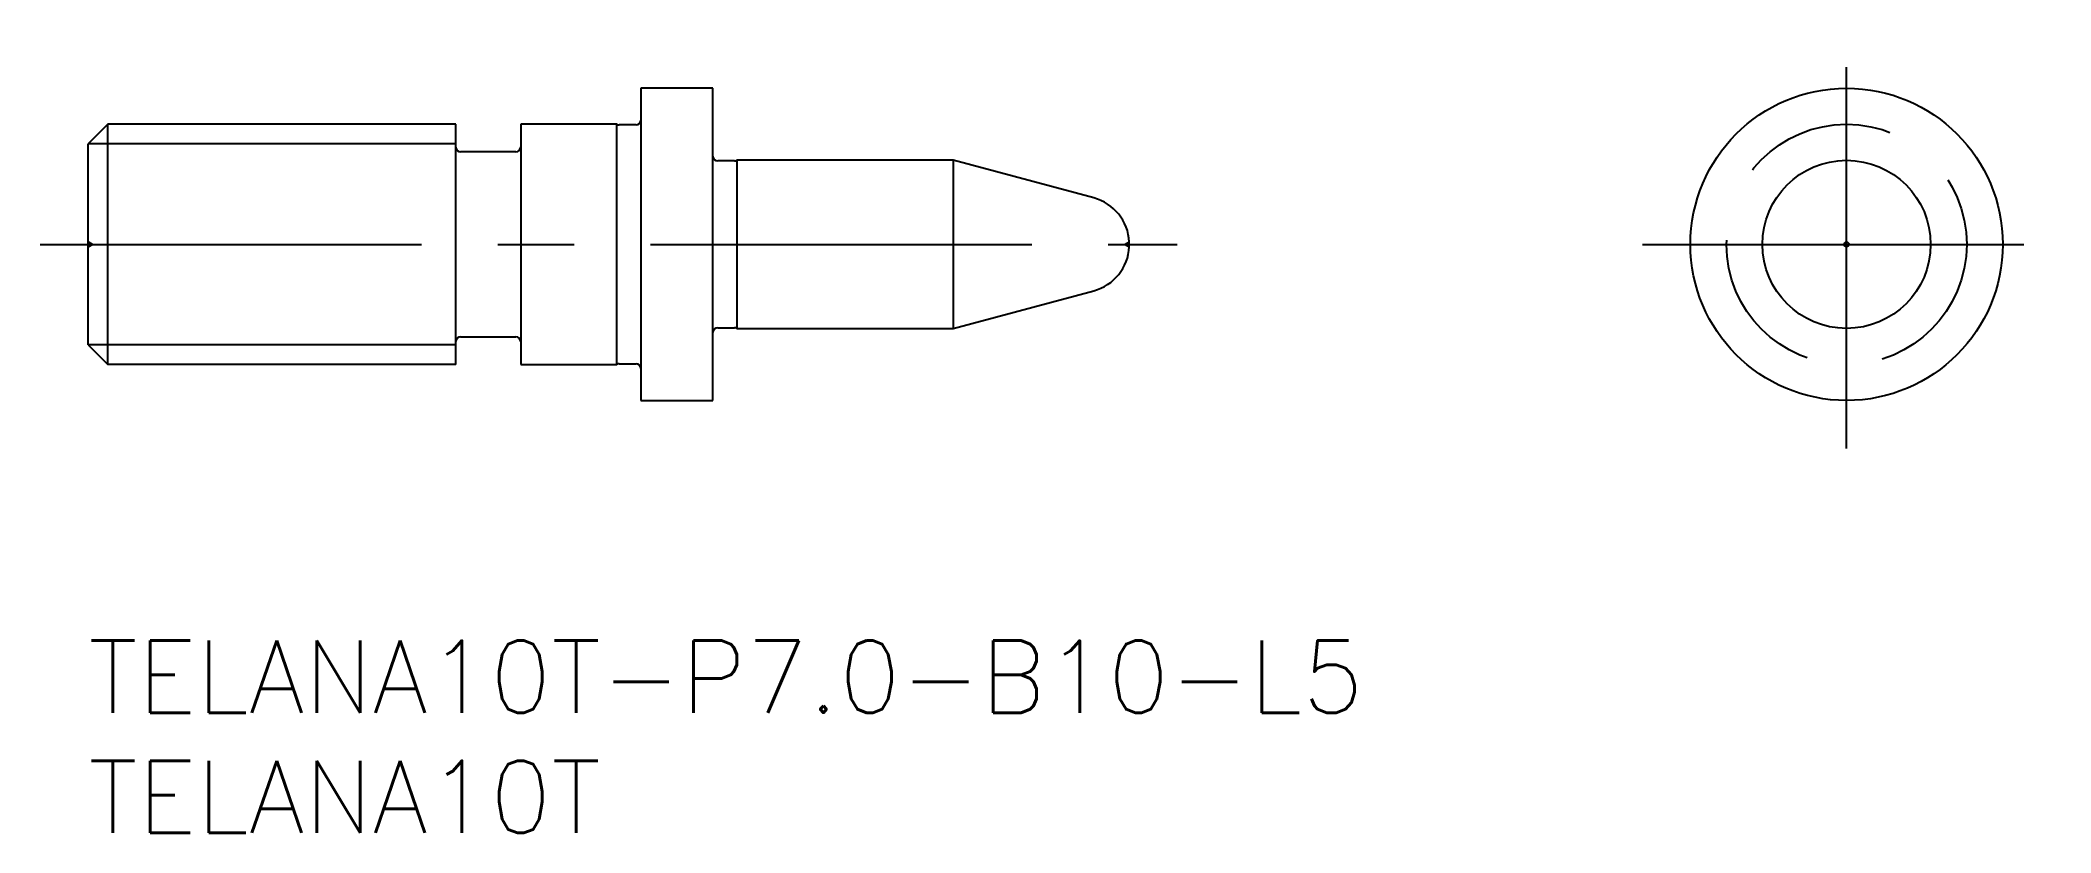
# Model space of a CAD drawing. Extents: x -2 to 81.7, y -8 to 25.
import ezdxf

# ---------------------------------------------------------------- set-up
doc = ezdxf.new("R2010")
doc.units = 0
doc.header["$LTSCALE"] = 0.5
doc.linetypes.add('CENTER', pattern=[50.8, 31.75, -6.35, 6.35, -6.35])
doc.linetypes.add('DASHED', pattern=[19.05, 12.7, -6.35])
for name, color, linetype in [('MSM_CENTER', 1, 'CENTER'), ('MSM_CONTINUOUS', 7, 'CONTINUOUS'), ('MSM_DASHED', 4, 'DASHED'), ('MSM_NARROW', 5, 'CONTINUOUS'), ('MSM_PART_NUMBER', 7, 'CONTINUOUS')]:
    doc.layers.add(name, color=color, linetype=linetype)
doc.styles.get("Standard").update_dxf_attribs({"font": 'txt.shx', "height": 0.5, "bigfont": 'bigfont.shx'})

# ---------------------------------------------------------------- blocks, each defined once
blk = doc.blocks.new('*U19')
at = {"layer": 'MSM_PART_NUMBER'}
blk.add_text('TELANA10T-P7.0-B10-L5', height=3, dxfattribs=at).set_placement((0, -3))
blk = doc.blocks.new('*U20')
at = {"layer": 'MSM_PART_NUMBER'}
blk.add_text('TELANA10T', height=3, dxfattribs=at).set_placement((0, -8))

msp = doc.modelspace()

# ---------------------------------------------------------------- linework, layer by layer
at = {"layer": 'MSM_CENTER'}
for p, q in [((73.191, 8), (73.191, 25)), ((-2, 16.5), (45.332, 16.5)), ((64.691, 16.5), (81.691, 16.5))]:
    msp.add_line(p, q, dxfattribs=at)
at = {"layer": 'MSM_CONTINUOUS'}
for p, q in [((26, 23), (23, 23)), ((23, 23), (23, 10)), ((26, 10), (26, 23)), ((0.812, 21.5), (0, 20.688)), ((15.3, 21.5), (0.812, 21.5)), ((0.812, 11.5), (0.812, 21.5)), ((15.3, 11.5), (15.3, 21.5)), ((22, 21.5), (18, 21.5)), ((18, 21.5), (18, 11.5)), ((22, 11.5), (22, 21.5)), ((22.8, 21.475), (22.097, 21.475)), ((0, 12.312), (0, 20.688)), ((17.8, 20.35), (15.5, 20.35)), ((26.903, 19.975), (26.2, 19.975)), ((36, 20), (27, 20)), ((27, 20), (27, 13)), ((41.852, 18.432), (36, 20)), ((36, 20), (36, 13)), ((43.332, 16.402), (43.332, 16.598)), ((36, 13), (41.852, 14.568)), ((15.5, 12.65), (17.8, 12.65)), ((26.2, 13.025), (26.903, 13.025)), ((27, 13), (36, 13)), ((0, 12.312), (0.812, 11.5)), ((15.3, 11.5), (0.812, 11.5)), ((18, 11.5), (22, 11.5)), ((22.097, 11.525), (22.8, 11.525)), ((23, 10), (26, 10))]:
    msp.add_line(p, q, dxfattribs=at)
for radius in [6.5, 3.5, 0.0985]:
    msp.add_circle((73.191, 16.5), radius, dxfattribs=at)
for centre, radius, start, end in [((22.097, 21.675), 0.2, 241.04498, 270), ((22.8, 21.675), 0.2, 270, 0), ((15.5, 20.55), 0.2, 180, 270), ((17.8, 20.55), 0.2, 270, 0), ((26.2, 20.175), 0.2, 180, 270), ((26.903, 20.175), 0.2, 270, 298.95502), ((41.335, 16.5), 2, 2.82203, 75), ((41.335, 16.5), 2, 285, 357.17797), ((15.5, 12.45), 0.2, 90, 180), ((17.8, 12.45), 0.2, 0, 90), ((26.2, 12.825), 0.2, 90, 180), ((26.903, 12.825), 0.2, 61.04498, 90), ((22.097, 11.325), 0.2, 90, 118.95502), ((22.8, 11.325), 0.2, 0, 90)]:
    msp.add_arc(centre, radius, start, end, dxfattribs=at)
at = {"layer": 'MSM_DASHED'}
for p, q in [((0.173, 16.5), (0, 16.6)), ((0, 16.4), (0.173, 16.5)), ((43.332, 16.598), (43.162, 16.5)), ((43.162, 16.5), (43.332, 16.402))]:
    msp.add_line(p, q, dxfattribs=at)
msp.add_circle((73.191, 16.5), 5, dxfattribs=at)
at = {"layer": 'MSM_NARROW'}
for p, q in [((15.3, 20.688), (0, 20.688)), ((15.3, 12.312), (0, 12.312))]:
    msp.add_line(p, q, dxfattribs=at)

# ---------------------------------------------------------------- block references
at = {"layer": 'MSM_CONTINUOUS'}
for name in ['*U19', '*U20']:
    msp.add_blockref(name, (0, 0), dxfattribs=at)

doc.saveas('drawing.dxf')
